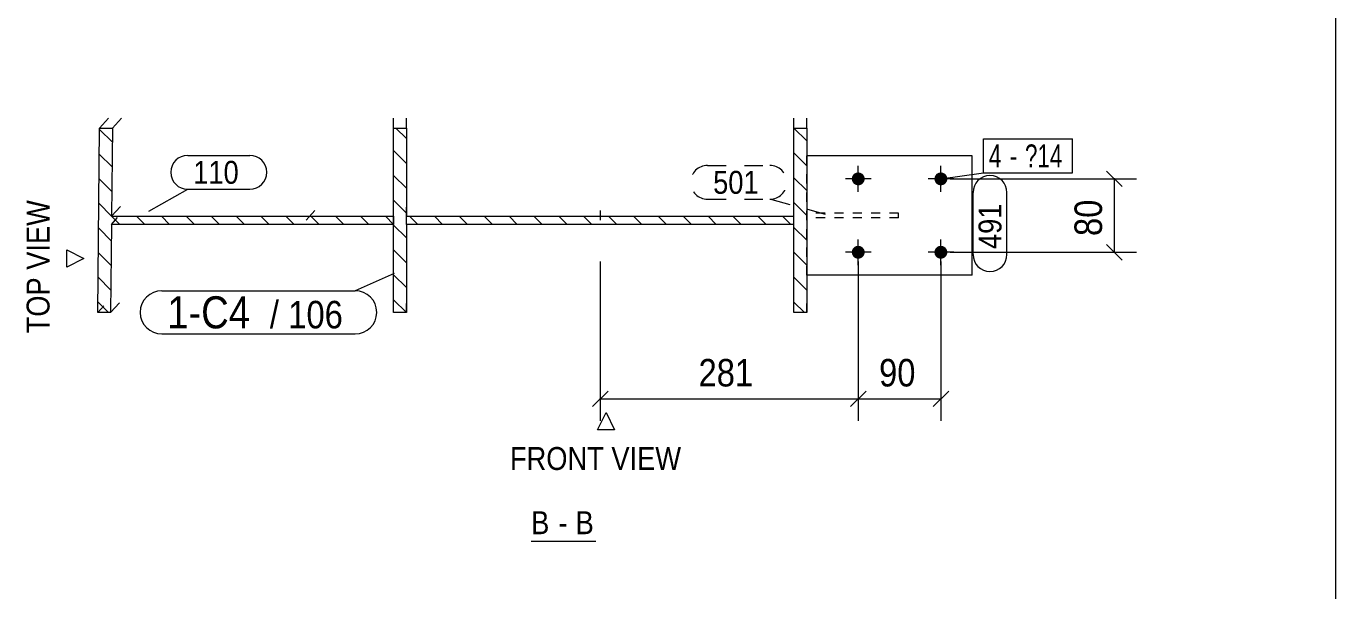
# Model space of a CAD drawing. Header units: millimetres. Extents: x 2 to 579, y 1 to 825.
# Drawn here: x 436.4 to 579, y 531.6 to 593.1 of the extents above; entities that cross this region are included whole.
import ezdxf

# ---------------------------------------------------------------- set-up
doc = ezdxf.new("R2010")
doc.units = ezdxf.units.MM
for name, pattern in [('XKITLINE00', [0]), ('XKITLINE01', [4, 1, -1, 1, -1]), ('XKITLINE02', [4, 2, -2]), ('XKITLINE03', [6, 3, -1, 1, -1])]:
    doc.linetypes.add(name, pattern=pattern)
for name, color, linetype, lineweight in [('Bolt', 3, 'Continuous', 0), ('BoltMark', 7, 'Continuous', 0), ('Dimensions', 7, 'Continuous', 0), ('DrawingSheet', 5, 'Continuous', 0), ('OtherObjectType', 7, 'Continuous', 0), ('Part', 2, 'Continuous', 0), ('PartMark', 7, 'Continuous', 0)]:
    doc.layers.add(name, color=color, linetype=linetype, lineweight=lineweight)
doc.styles.add('ARIAL', font='ARIAL.TTF')
doc.styles.add('ARIAL_NARROW', font='ARIALN.TTF')

# ---------------------------------------------------------------- blocks, each defined once
blk = doc.blocks.new('*A5')
at = {"layer": 'Part', "color": 7, "linetype": 'XKITLINE00', "lineweight": 0}
for p, q in [((477.79, 580.87), (476.64, 582.02)), ((521.39, 580.62), (519.99, 582.02)), ((477.79, 578.16), (476.39, 579.56)), ((521.39, 577.91), (519.99, 579.31)), ((477.79, 575.45), (476.39, 576.85)), ((521.39, 575.2), (519.99, 576.6)), ((477.79, 572.75), (476.39, 574.15)), ((521.39, 572.49), (519.99, 573.89)), ((479.03, 571.51), (478.12, 572.41)), ((481.73, 571.51), (480.83, 572.41)), ((484.44, 571.51), (483.54, 572.41)), ((487.15, 571.51), (486.25, 572.41)), ((489.86, 571.51), (488.96, 572.41)), ((492.57, 571.51), (491.67, 572.41)), ((495.28, 571.51), (494.37, 572.41)), ((497.99, 571.51), (497.08, 572.41)), ((500.7, 571.51), (499.79, 572.41)), ((503.41, 571.51), (502.5, 572.41)), ((506.12, 571.51), (505.21, 572.41)), ((508.82, 571.51), (507.92, 572.41)), ((511.53, 571.51), (510.63, 572.41)), ((514.24, 571.51), (513.34, 572.41)), ((516.95, 571.51), (516.05, 572.41)), ((519.66, 571.51), (518.76, 572.41)), ((477.79, 570.04), (476.39, 571.44)), ((521.39, 569.78), (519.99, 571.18)), ((477.79, 567.33), (476.39, 568.73)), ((521.39, 567.07), (519.99, 568.47)), ((477.79, 564.62), (476.39, 566.02)), ((521.39, 564.36), (519.99, 565.76)), ((477.79, 561.91), (476.39, 563.31)), ((521.14, 561.91), (519.99, 563.05))]:
    blk.add_line(p, q, dxfattribs=at)
blk = doc.blocks.new('*A6')
at = {"layer": 'Part', "color": 7, "linetype": 'XKITLINE00', "lineweight": 0}
for p, q in [((445.76, 580.47), (444.36, 581.86)), ((445.73, 577.78), (444.34, 579.18)), ((445.7, 575.1), (444.31, 576.49)), ((445.68, 572.41), (444.28, 573.81)), ((446.58, 571.51), (445.68, 572.41)), ((449.29, 571.51), (448.39, 572.41)), ((452, 571.51), (451.1, 572.41)), ((454.71, 571.51), (453.81, 572.41)), ((457.43, 571.51), (456.52, 572.41)), ((460.14, 571.51), (459.23, 572.41)), ((462.85, 571.51), (461.94, 572.41)), ((465.56, 571.51), (464.65, 572.41)), ((468.27, 571.51), (467.36, 572.41)), ((470.98, 571.51), (470.08, 572.41)), ((473.69, 571.51), (472.79, 572.41)), ((476.39, 571.52), (475.5, 572.41)), ((444.32, 571.06), (444.26, 571.12)), ((445.65, 569.73), (444.32, 571.06)), ((445.62, 567.05), (444.23, 568.44)), ((445.6, 564.36), (444.2, 565.75)), ((445.34, 561.91), (444.18, 563.07))]:
    blk.add_line(p, q, dxfattribs=at)
blk = doc.blocks.new('*A73')
at = {"layer": 'Bolt'}
for points in [[(526.95, 575.78), (526.92, 575.78), (526.89, 575.78), (526.85, 575.79), (526.82, 575.8), (526.79, 575.81), (526.75, 575.82), (526.72, 575.83), (526.69, 575.84), (526.66, 575.86), (526.63, 575.88), (526.6, 575.89), (526.57, 575.91), (526.54, 575.94), (526.52, 575.96), (526.49, 575.98), (526.47, 576.01), (526.45, 576.03), (526.43, 576.06), (526.41, 576.09), (526.39, 576.12), (526.37, 576.15), (526.36, 576.18), (526.34, 576.21), (526.33, 576.24), (526.32, 576.27), (526.31, 576.31), (526.3, 576.34), (526.3, 576.37), (526.29, 576.41), (526.29, 576.44), (526.29, 576.48), (526.29, 576.51), (526.29, 576.55), (526.3, 576.58), (526.3, 576.61), (526.31, 576.65), (526.32, 576.68), (526.33, 576.71), (526.34, 576.74), (526.36, 576.78), (526.37, 576.81), (526.39, 576.84), (526.41, 576.87), (526.43, 576.89), (526.45, 576.92), (526.47, 576.95), (526.49, 576.97), (526.52, 577), (526.54, 577.02), (526.57, 577.04), (526.6, 577.06), (526.63, 577.08), (526.66, 577.09), (526.69, 577.11), (526.72, 577.12), (526.75, 577.14), (526.79, 577.15), (526.82, 577.16), (526.85, 577.16), (526.89, 577.17), (526.92, 577.17), (526.95, 577.18), (526.99, 577.18), (527.02, 577.18), (527.06, 577.17), (527.09, 577.17), (527.13, 577.16), (527.16, 577.16), (527.19, 577.15), (527.22, 577.14), (527.26, 577.12), (527.29, 577.11), (527.32, 577.09), (527.35, 577.08), (527.38, 577.06), (527.41, 577.04), (527.43, 577.02), (527.46, 577), (527.48, 576.97), (527.51, 576.95), (527.53, 576.92), (527.55, 576.89), (527.57, 576.87), (527.59, 576.84), (527.61, 576.81), (527.62, 576.78), (527.64, 576.74), (527.65, 576.71), (527.66, 576.68), (527.67, 576.65), (527.68, 576.61), (527.68, 576.58), (527.69, 576.55), (527.69, 576.51), (527.69, 576.48), (527.69, 576.44), (527.69, 576.41), (527.68, 576.37), (527.68, 576.34), (527.67, 576.31), (527.66, 576.27), (527.65, 576.24), (527.64, 576.21), (527.62, 576.18), (527.61, 576.15), (527.59, 576.12), (527.57, 576.09), (527.55, 576.06), (527.53, 576.03), (527.51, 576.01), (527.48, 575.98), (527.46, 575.96), (527.43, 575.94), (527.41, 575.91), (527.38, 575.89), (527.35, 575.88), (527.32, 575.86), (527.29, 575.84), (527.26, 575.83), (527.22, 575.82), (527.19, 575.81), (527.16, 575.8), (527.13, 575.79), (527.09, 575.78), (527.06, 575.78), (527.02, 575.78), (526.99, 575.78)], [(535.95, 575.78), (535.92, 575.78), (535.89, 575.78), (535.85, 575.79), (535.82, 575.8), (535.79, 575.81), (535.75, 575.82), (535.72, 575.83), (535.69, 575.84), (535.66, 575.86), (535.63, 575.88), (535.6, 575.89), (535.57, 575.91), (535.54, 575.94), (535.52, 575.96), (535.49, 575.98), (535.47, 576.01), (535.45, 576.03), (535.43, 576.06), (535.41, 576.09), (535.39, 576.12), (535.37, 576.15), (535.36, 576.18), (535.34, 576.21), (535.33, 576.24), (535.32, 576.27), (535.31, 576.31), (535.3, 576.34), (535.3, 576.37), (535.29, 576.41), (535.29, 576.44), (535.29, 576.48), (535.29, 576.51), (535.29, 576.55), (535.3, 576.58), (535.3, 576.61), (535.31, 576.65), (535.32, 576.68), (535.33, 576.71), (535.34, 576.74), (535.36, 576.78), (535.37, 576.81), (535.39, 576.84), (535.41, 576.87), (535.43, 576.89), (535.45, 576.92), (535.47, 576.95), (535.49, 576.97), (535.52, 577), (535.54, 577.02), (535.57, 577.04), (535.6, 577.06), (535.63, 577.08), (535.66, 577.09), (535.69, 577.11), (535.72, 577.12), (535.75, 577.14), (535.79, 577.15), (535.82, 577.16), (535.85, 577.16), (535.89, 577.17), (535.92, 577.17), (535.95, 577.18), (535.99, 577.18), (536.02, 577.18), (536.06, 577.17), (536.09, 577.17), (536.13, 577.16), (536.16, 577.16), (536.19, 577.15), (536.22, 577.14), (536.26, 577.12), (536.29, 577.11), (536.32, 577.09), (536.35, 577.08), (536.38, 577.06), (536.41, 577.04), (536.43, 577.02), (536.46, 577), (536.48, 576.97), (536.51, 576.95), (536.53, 576.92), (536.55, 576.89), (536.57, 576.87), (536.59, 576.84), (536.61, 576.81), (536.62, 576.78), (536.64, 576.74), (536.65, 576.71), (536.66, 576.68), (536.67, 576.65), (536.68, 576.61), (536.68, 576.58), (536.69, 576.55), (536.69, 576.51), (536.69, 576.48), (536.69, 576.44), (536.69, 576.41), (536.68, 576.37), (536.68, 576.34), (536.67, 576.31), (536.66, 576.27), (536.65, 576.24), (536.64, 576.21), (536.62, 576.18), (536.61, 576.15), (536.59, 576.12), (536.57, 576.09), (536.55, 576.06), (536.53, 576.03), (536.51, 576.01), (536.48, 575.98), (536.46, 575.96), (536.43, 575.94), (536.41, 575.91), (536.38, 575.89), (536.35, 575.88), (536.32, 575.86), (536.29, 575.84), (536.26, 575.83), (536.22, 575.82), (536.19, 575.81), (536.16, 575.8), (536.13, 575.79), (536.09, 575.78), (536.06, 575.78), (536.02, 575.78), (535.99, 575.78)], [(526.95, 567.78), (526.92, 567.78), (526.89, 567.78), (526.85, 567.79), (526.82, 567.8), (526.79, 567.81), (526.75, 567.82), (526.72, 567.83), (526.69, 567.84), (526.66, 567.86), (526.63, 567.88), (526.6, 567.89), (526.57, 567.91), (526.54, 567.94), (526.52, 567.96), (526.49, 567.98), (526.47, 568.01), (526.45, 568.03), (526.43, 568.06), (526.41, 568.09), (526.39, 568.12), (526.37, 568.15), (526.36, 568.18), (526.34, 568.21), (526.33, 568.24), (526.32, 568.27), (526.31, 568.31), (526.3, 568.34), (526.3, 568.37), (526.29, 568.41), (526.29, 568.44), (526.29, 568.48), (526.29, 568.51), (526.29, 568.55), (526.3, 568.58), (526.3, 568.61), (526.31, 568.65), (526.32, 568.68), (526.33, 568.71), (526.34, 568.74), (526.36, 568.78), (526.37, 568.81), (526.39, 568.84), (526.41, 568.87), (526.43, 568.89), (526.45, 568.92), (526.47, 568.95), (526.49, 568.97), (526.52, 569), (526.54, 569.02), (526.57, 569.04), (526.6, 569.06), (526.63, 569.08), (526.66, 569.09), (526.69, 569.11), (526.72, 569.12), (526.75, 569.14), (526.79, 569.15), (526.82, 569.16), (526.85, 569.16), (526.89, 569.17), (526.92, 569.17), (526.95, 569.18), (526.99, 569.18), (527.02, 569.18), (527.06, 569.17), (527.09, 569.17), (527.13, 569.16), (527.16, 569.16), (527.19, 569.15), (527.22, 569.14), (527.26, 569.12), (527.29, 569.11), (527.32, 569.09), (527.35, 569.08), (527.38, 569.06), (527.41, 569.04), (527.43, 569.02), (527.46, 569), (527.48, 568.97), (527.51, 568.95), (527.53, 568.92), (527.55, 568.89), (527.57, 568.87), (527.59, 568.84), (527.61, 568.81), (527.62, 568.78), (527.64, 568.74), (527.65, 568.71), (527.66, 568.68), (527.67, 568.65), (527.68, 568.61), (527.68, 568.58), (527.69, 568.55), (527.69, 568.51), (527.69, 568.48), (527.69, 568.44), (527.69, 568.41), (527.68, 568.37), (527.68, 568.34), (527.67, 568.31), (527.66, 568.27), (527.65, 568.24), (527.64, 568.21), (527.62, 568.18), (527.61, 568.15), (527.59, 568.12), (527.57, 568.09), (527.55, 568.06), (527.53, 568.03), (527.51, 568.01), (527.48, 567.98), (527.46, 567.96), (527.43, 567.94), (527.41, 567.91), (527.38, 567.89), (527.35, 567.88), (527.32, 567.86), (527.29, 567.84), (527.26, 567.83), (527.22, 567.82), (527.19, 567.81), (527.16, 567.8), (527.13, 567.79), (527.09, 567.78), (527.06, 567.78), (527.02, 567.78), (526.99, 567.78)], [(535.95, 567.78), (535.92, 567.78), (535.89, 567.78), (535.85, 567.79), (535.82, 567.8), (535.79, 567.81), (535.75, 567.82), (535.72, 567.83), (535.69, 567.84), (535.66, 567.86), (535.63, 567.88), (535.6, 567.89), (535.57, 567.91), (535.54, 567.94), (535.52, 567.96), (535.49, 567.98), (535.47, 568.01), (535.45, 568.03), (535.43, 568.06), (535.41, 568.09), (535.39, 568.12), (535.37, 568.15), (535.36, 568.18), (535.34, 568.21), (535.33, 568.24), (535.32, 568.27), (535.31, 568.31), (535.3, 568.34), (535.3, 568.37), (535.29, 568.41), (535.29, 568.44), (535.29, 568.48), (535.29, 568.51), (535.29, 568.55), (535.3, 568.58), (535.3, 568.61), (535.31, 568.65), (535.32, 568.68), (535.33, 568.71), (535.34, 568.74), (535.36, 568.78), (535.37, 568.81), (535.39, 568.84), (535.41, 568.87), (535.43, 568.89), (535.45, 568.92), (535.47, 568.95), (535.49, 568.97), (535.52, 569), (535.54, 569.02), (535.57, 569.04), (535.6, 569.06), (535.63, 569.08), (535.66, 569.09), (535.69, 569.11), (535.72, 569.12), (535.75, 569.14), (535.79, 569.15), (535.82, 569.16), (535.85, 569.16), (535.89, 569.17), (535.92, 569.17), (535.95, 569.18), (535.99, 569.18), (536.02, 569.18), (536.06, 569.17), (536.09, 569.17), (536.13, 569.16), (536.16, 569.16), (536.19, 569.15), (536.22, 569.14), (536.26, 569.12), (536.29, 569.11), (536.32, 569.09), (536.35, 569.08), (536.38, 569.06), (536.41, 569.04), (536.43, 569.02), (536.46, 569), (536.48, 568.97), (536.51, 568.95), (536.53, 568.92), (536.55, 568.89), (536.57, 568.87), (536.59, 568.84), (536.61, 568.81), (536.62, 568.78), (536.64, 568.74), (536.65, 568.71), (536.66, 568.68), (536.67, 568.65), (536.68, 568.61), (536.68, 568.58), (536.69, 568.55), (536.69, 568.51), (536.69, 568.48), (536.69, 568.44), (536.69, 568.41), (536.68, 568.37), (536.68, 568.34), (536.67, 568.31), (536.66, 568.27), (536.65, 568.24), (536.64, 568.21), (536.62, 568.18), (536.61, 568.15), (536.59, 568.12), (536.57, 568.09), (536.55, 568.06), (536.53, 568.03), (536.51, 568.01), (536.48, 567.98), (536.46, 567.96), (536.43, 567.94), (536.41, 567.91), (536.38, 567.89), (536.35, 567.88), (536.32, 567.86), (536.29, 567.84), (536.26, 567.83), (536.22, 567.82), (536.19, 567.81), (536.16, 567.8), (536.13, 567.79), (536.09, 567.78), (536.06, 567.78), (536.02, 567.78), (535.99, 567.78)]]:
    blk.add_hatch(color=3, dxfattribs=at).paths.add_polyline_path(points, flags=17)
at = {"layer": 'Bolt', "color": 3, "linetype": 'XKITLINE00', "lineweight": 0}
for p, q in [((526.99, 575.08), (526.99, 577.88)), ((535.99, 575.08), (535.99, 577.88)), ((528.39, 576.48), (525.59, 576.48)), ((537.39, 576.48), (534.59, 576.48)), ((526.99, 567.08), (526.99, 569.88)), ((535.99, 567.08), (535.99, 569.88)), ((528.39, 568.48), (525.59, 568.48)), ((537.39, 568.48), (534.59, 568.48))]:
    blk.add_line(p, q, dxfattribs=at)
blk = doc.blocks.new('*A74')
at = {"layer": 'Part', "color": 2, "linetype": 'XKITLINE00', "lineweight": 0}
for p, q in [((476.39, 582.02), (476.39, 583.09)), ((476.39, 561.91), (476.39, 582.02)), ((476.39, 582.02), (477.79, 582.02)), ((477.79, 582.02), (477.79, 583.09)), ((477.79, 582.02), (477.79, 572.41)), ((519.99, 582.02), (519.99, 583.09)), ((519.99, 582.02), (521.39, 582.02)), ((519.99, 572.41), (519.99, 582.02)), ((521.39, 582.02), (521.39, 583.09)), ((521.39, 582.02), (521.39, 561.91)), ((477.79, 572.41), (519.99, 572.41)), ((519.99, 571.51), (477.79, 571.51)), ((477.79, 571.51), (477.79, 561.91)), ((519.99, 561.91), (519.99, 571.51)), ((477.79, 561.91), (476.39, 561.91)), ((521.39, 561.91), (519.99, 561.91))]:
    blk.add_line(p, q, dxfattribs=at)
at = {"layer": 'Part', "color": 7, "linetype": 'XKITLINE01', "lineweight": 0}
for p, q in [((477.79, 572.41), (477.79, 573.48)), ((519.99, 572.41), (519.99, 573.48)), ((477.79, 571.51), (477.79, 572.58)), ((519.99, 571.51), (519.99, 572.58)), ((476.39, 561.91), (476.39, 562.97)), ((477.79, 561.91), (477.79, 562.97)), ((519.99, 561.91), (519.99, 562.97)), ((521.39, 561.91), (521.39, 562.97))]:
    blk.add_line(p, q, dxfattribs=at)
at = {"layer": 'Part', "color": 7, "linetype": 'XKITLINE03', "lineweight": 0}
blk.add_line((498.89, 573.03), (498.89, 571.96), dxfattribs=at)
blk = doc.blocks.new('*A75')
at = {"layer": 'Part', "color": 2, "linetype": 'XKITLINE00', "lineweight": 0}
for p, q in [((444.17, 561.91), (444.37, 582.02)), ((444.37, 582.02), (445.33, 583.09)), ((444.37, 582.02), (445.77, 582.02)), ((445.77, 582.02), (445.68, 572.41)), ((445.77, 582.02), (446.74, 583.09)), ((445.68, 572.41), (446.64, 573.48)), ((445.68, 572.41), (476.39, 572.41)), ((476.39, 572.41), (476.39, 571.51)), ((445.67, 571.51), (445.57, 561.91)), ((476.39, 571.51), (445.67, 571.51)), ((445.57, 561.91), (446.54, 562.97)), ((445.57, 561.91), (444.17, 561.91))]:
    blk.add_line(p, q, dxfattribs=at)
at = {"layer": 'Part', "color": 7, "linetype": 'XKITLINE01', "lineweight": 0}
for p, q in [((476.39, 572.41), (476.39, 573.48)), ((445.67, 571.51), (446.63, 572.58)), ((476.39, 571.51), (476.39, 572.58)), ((444.17, 561.91), (445.13, 562.97))]:
    blk.add_line(p, q, dxfattribs=at)
at = {"layer": 'Part', "color": 7, "linetype": 'XKITLINE03', "lineweight": 0}
blk.add_line((466.87, 571.96), (467.83, 573.03), dxfattribs=at)
blk = doc.blocks.new('*A76')
at = {"layer": 'Part', "color": 2, "linetype": 'XKITLINE00', "lineweight": 0}
for p, q in [((539.39, 578.98), (521.39, 578.98)), ((539.39, 565.98), (539.39, 578.98)), ((539.39, 565.98), (521.39, 565.98))]:
    blk.add_line(p, q, dxfattribs=at)
at = {"layer": 'Part', "color": 7, "linetype": 'XKITLINE01', "lineweight": 0}
blk.add_line((521.39, 565.98), (521.39, 578.98), dxfattribs=at)
blk = doc.blocks.new('*A77')
at = {"layer": 'Part', "color": 7, "linetype": 'XKITLINE01', "lineweight": 0}
for p, q in [((531.39, 572.73), (521.39, 572.73)), ((521.39, 572.23), (521.39, 572.73)), ((531.39, 572.23), (521.39, 572.23)), ((531.39, 572.23), (531.39, 572.73))]:
    blk.add_line(p, q, dxfattribs=at)
blk = doc.blocks.new('*A78')
at = {"layer": 'DrawingSheet', "color": 5, "linetype": 'XKITLINE00', "lineweight": 0}
blk.add_line((579, 5), (579, 825), dxfattribs=at)
blk = doc.blocks.new('*A204')
at = {"layer": 'Dimensions', "color": 7, "linetype": 'XKITLINE00', "lineweight": 0}
for p, q in [((536.99, 576.48), (557.29, 576.48)), ((554.04, 577.33), (555.74, 575.63)), ((554.89, 568.48), (554.89, 576.48)), ((554.04, 569.33), (555.74, 567.63)), ((536.99, 568.48), (557.29, 568.48))]:
    blk.add_line(p, q, dxfattribs=at)
at = {"layer": 'Dimensions', "color": 3}
for p in [(554.89, 576.48), (554.89, 568.48)]:
    blk.add_point(p, dxfattribs=at)
at = {"layer": 'Dimensions', "color": 3, "style": 'ARIAL', "width": 0.85}
blk.add_text('80', height=3, rotation=90.0002, dxfattribs=at).set_placement((553.54, 570.25))
blk = doc.blocks.new('*A205')
at = {"layer": 'Dimensions', "color": 7, "linetype": 'XKITLINE00', "lineweight": 0}
for p, q in [((498.89, 567.48), (498.89, 550.1)), ((526.99, 567.48), (526.99, 550.1)), ((499.74, 553.34), (498.04, 551.65)), ((498.89, 552.5), (526.99, 552.5)), ((527.84, 553.34), (526.14, 551.65))]:
    blk.add_line(p, q, dxfattribs=at)
at = {"layer": 'Dimensions', "color": 3}
for p in [(498.89, 552.5), (526.99, 552.5)]:
    blk.add_point(p, dxfattribs=at)
at = {"layer": 'Dimensions', "color": 3, "style": 'ARIAL', "width": 0.85}
blk.add_text('281', height=3, dxfattribs=at).set_placement((509.6, 553.85))
blk = doc.blocks.new('*A206')
at = {"layer": 'Dimensions', "color": 7, "linetype": 'XKITLINE00', "lineweight": 0}
for p, q in [((526.99, 567.48), (526.99, 550.1)), ((535.99, 567.48), (535.99, 550.1)), ((527.84, 553.34), (526.14, 551.65)), ((526.99, 552.5), (535.99, 552.5)), ((536.84, 553.34), (535.14, 551.65))]:
    blk.add_line(p, q, dxfattribs=at)
at = {"layer": 'Dimensions', "color": 3}
for p in [(526.99, 552.5), (535.99, 552.5)]:
    blk.add_point(p, dxfattribs=at)
at = {"layer": 'Dimensions', "color": 3, "style": 'ARIAL', "width": 0.85}
blk.add_text('90', height=3, dxfattribs=at).set_placement((529.26, 553.85))
blk = doc.blocks.new('*A207')
at = {"layer": 'BoltMark', "color": 7, "linetype": 'XKITLINE00', "lineweight": 0}
for p, q in [((540.62, 580.83), (550.31, 580.83)), ((540.62, 577.13), (540.62, 580.83)), ((550.31, 577.13), (550.31, 580.83)), ((535.99, 576.48), (540.62, 577.13)), ((540.62, 577.13), (550.31, 577.13))]:
    blk.add_line(p, q, dxfattribs=at)
at = {"layer": 'BoltMark', "color": 3, "style": 'ARIAL_NARROW', "width": 0.85}
for s, p in [('4', (541.22, 577.73)), ('?14', (545.15, 577.73)), ('-', (543.49, 577.73))]:
    blk.add_text(s, height=2.5, dxfattribs=at).set_placement(p)
blk = doc.blocks.new('*A208')
at = {"layer": 'PartMark', "color": 7, "linetype": 'XKITLINE02', "lineweight": 0}
for p, q in [((510.59, 577.95), (517.36, 577.95)), ((510.59, 574.25), (517.36, 574.25)), ((523.42, 572.6), (517.36, 574.25))]:
    blk.add_line(p, q, dxfattribs=at)
for centre, start, end in [((510.59, 576.1), 90, 270), ((517.36, 576.1), 270, 90)]:
    blk.add_arc(centre, 1.85, start, end, dxfattribs=at)
at = {"layer": 'PartMark', "color": 3, "style": 'ARIAL', "width": 0.85}
blk.add_text('501', height=2.5, dxfattribs=at).set_placement((511.19, 574.85))
blk = doc.blocks.new('*A209')
at = {"layer": 'PartMark', "color": 7, "linetype": 'XKITLINE00', "lineweight": 0}
for p, q in [((539.49, 568.23), (539.49, 574.99)), ((543.19, 568.23), (543.19, 574.99))]:
    blk.add_line(p, q, dxfattribs=at)
for centre, start, end in [((541.34, 574.99), 360, 180), ((541.34, 568.23), 180, 360)]:
    blk.add_arc(centre, 1.85, start, end, dxfattribs=at)
at = {"layer": 'PartMark', "color": 3, "style": 'ARIAL', "width": 0.85}
blk.add_text('491', height=2.5, rotation=90.0002, dxfattribs=at).set_placement((542.59, 568.83))
blk = doc.blocks.new('*A210')
at = {"layer": 'PartMark', "color": 7, "linetype": 'XKITLINE00', "lineweight": 0}
for p, q in [((453.97, 579.04), (460.73, 579.04)), ((449.72, 572.95), (453.97, 575.34)), ((453.97, 575.34), (460.73, 575.34))]:
    blk.add_line(p, q, dxfattribs=at)
for centre, start, end in [((453.97, 577.19), 90, 270), ((460.73, 577.19), 270, 90)]:
    blk.add_arc(centre, 1.85, start, end, dxfattribs=at)
at = {"layer": 'PartMark', "color": 3, "style": 'ARIAL', "width": 0.85}
blk.add_text('110', height=2.5, dxfattribs=at).set_placement((454.57, 575.94))
blk = doc.blocks.new('*A211')
at = {"layer": 'PartMark', "color": 7, "linetype": 'XKITLINE00', "lineweight": 0}
for p, q in [((476.44, 566.17), (472.2, 564.28)), ((451.14, 564.28), (472.2, 564.28)), ((451.14, 559.58), (472.2, 559.58))]:
    blk.add_line(p, q, dxfattribs=at)
for centre, start, end in [((451.14, 561.93), 90, 270), ((472.2, 561.93), 270, 90)]:
    blk.add_arc(centre, 2.35, start, end, dxfattribs=at)
at = {"layer": 'PartMark', "color": 1, "style": 'ARIAL', "width": 0.85}
blk.add_text('1-C4', height=3.5, dxfattribs=at).set_placement((451.74, 560.18))
at = {"layer": 'PartMark', "color": 3, "style": 'ARIAL', "width": 0.85}
for s, p in [('/', (462.91, 560.18)), ('106', (464.92, 560.18))]:
    blk.add_text(s, height=3, dxfattribs=at).set_placement(p)
blk = doc.blocks.new('*A212')
at = {"layer": 'OtherObjectType', "color": 7, "linetype": 'XKITLINE00', "lineweight": 0}
for p, q in [((440.79, 566.85), (440.79, 568.73)), ((440.79, 568.73), (442.67, 567.79)), ((442.67, 567.79), (440.79, 566.85)), ((442.67, 567.79), (442.67, 567.79)), ((498.59, 549.12), (499.53, 551)), ((499.53, 551), (500.46, 549.12)), ((499.53, 551), (499.53, 551)), ((500.46, 549.12), (498.59, 549.12)), ((491.37, 537), (498.43, 537))]:
    blk.add_line(p, q, dxfattribs=at)
at = {"layer": 'OtherObjectType', "color": 7, "style": 'ARIAL', "width": 0.85}
blk.add_text('TOP VIEW', height=2.5, rotation=90, dxfattribs=at).set_placement((438.92, 559.64))
for s, p in [('FRONT VIEW', (489.06, 544.75)), ('B', (491.37, 537.75)), ('B', (496.21, 537.75)), ('-', (494.35, 537.75))]:
    blk.add_text(s, height=2.5, dxfattribs=at).set_placement(p)

msp = doc.modelspace()

# ---------------------------------------------------------------- block references
at = {"lineweight": 0}
for name in ['*A78', '*A75', '*A74', '*A5', '*A6', '*A207', '*A210', '*A208', '*A76', '*A73', '*A204', '*A209', '*A77', '*A205', '*A206', '*A211']:
    msp.add_blockref(name, (0, 0), dxfattribs=at)
at = {"layer": 'OtherObjectType', "lineweight": 0}
msp.add_blockref('*A212', (0, 0), dxfattribs=at)

doc.saveas('drawing.dxf')
